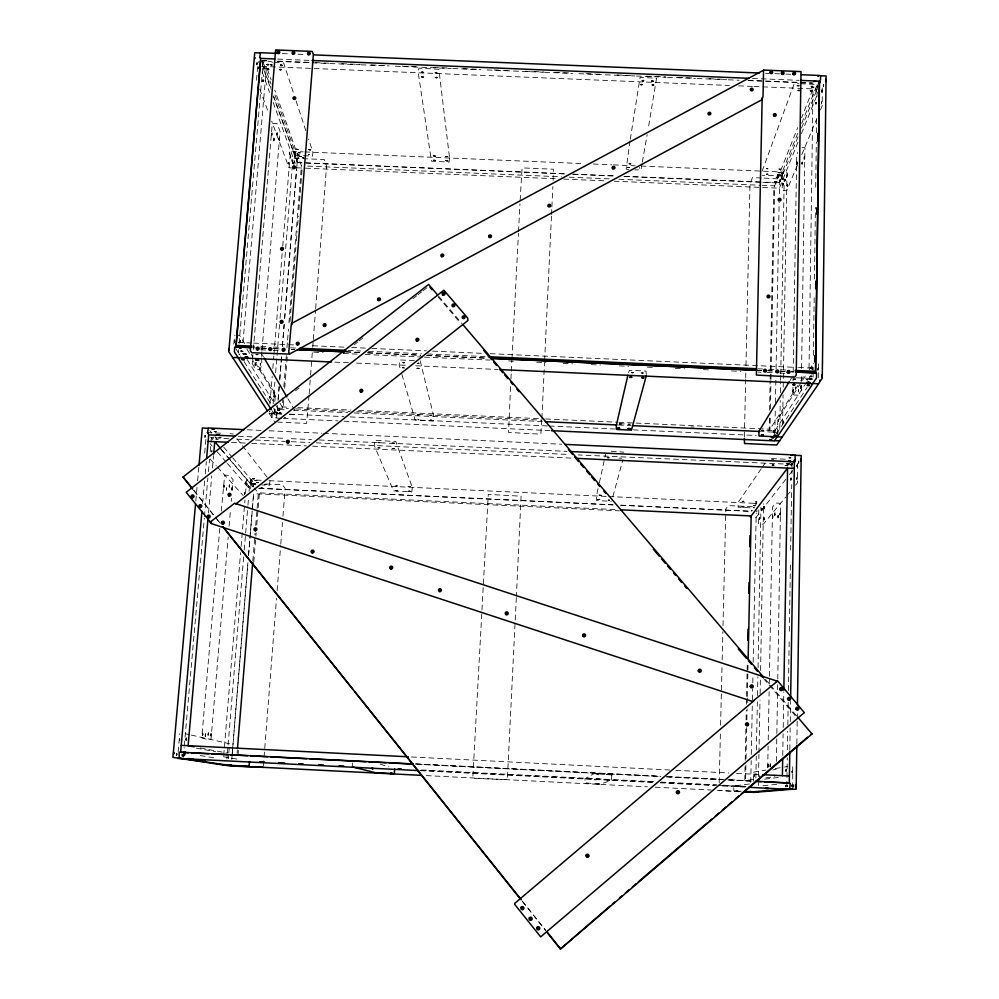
<?xml version="1.0" encoding="UTF-8"?>
<svg xmlns="http://www.w3.org/2000/svg" width="999" height="999" viewBox="0 0 999 999"><rect width="100%" height="100%" fill="white"/><g stroke="black" fill="none" stroke-linecap="round" stroke-linejoin="round"><path stroke-width="0.75" stroke-dasharray="5 3.75" d="M176.96 754.245L176.885 754.794M182.155 755.207L182.268 756.518L182.73 754.345M184.59 754.57L184.703 755.881L185.152 754.083M185.926 739.372L185.989 738.823M759.665 518.369C759.827 514.935 759.34 522.252 759.49 518.431M761.787 509.952L761.937 508.316M761.812 509.54C761.862 512.687 762.112 505.319 762.075 510.114M763.348 507.529L763.448 508.853L763.698 507.08M774.762 514.41L774.924 514.747M774.962 514.16L774.774 513.998M777.959 516.171C778.271 512.499 778.221 518.606 777.934 516.57M778.308 515.821L778.021 518.019L777.934 516.77M780.094 513.511L780.119 514.747L780.057 514.085M754.033 775.574L754.045 774.899M768.306 765.246L768.169 766.533L768.268 765.296M770.004 765.796L770.241 763.673L770.391 765.097M772.502 517.395L772.527 516.595M772.876 516.658C772.664 512.375 772.427 521.753 772.901 516.533M205.22 436.088L205.095 435.414L204.957 437.512L205.045 434.702L205.22 435.914M240.147 341.82L240.372 340.809L240.222 341.82M244.505 493.843L244.605 492.569L244.33 494.48M250.125 481.755L250.262 482.954L250.412 480.519L250.225 482.33L250.137 481.605M257.068 63.262L256.918 64.398L257.005 63.324M253.259 486.038L253.534 484.44L253.696 485.889M253.309 485.689L253.509 486.8M262.462 62.525L262.287 63.936M269.955 397.515C269.255 400.824 270.392 393.181 269.53 397.527M271.641 413.948L271.528 412.749L271.266 413.973M271.691 413.623L271.441 415.159L271.641 413.648M274.001 395.779L274.176 396.678M274.001 396.378C274.126 400.062 274.563 392.957 274.001 396.228M274.4 411.938C275.087 408.466 273.926 416.146 274.812 411.9M276.049 414.323L276.174 415.522L276.423 413.986M818.718 377.647L818.568 363.474M290.622 156.768L290.746 156.106L290.672 157.879L290.647 155.494L290.796 157.068M292.183 160.514C291.87 156.868 291.833 163.424 292.158 160.814M292.994 163.686L293.119 162.949L293.219 163.624M293.369 163.711L293.219 162.338L293.032 163.299M294.131 151.673L294.143 152.123M809.028 367.969L813.011 88.911L801.648 117.62M813.086 377.135L813.136 374.013M813.161 372.465L813.286 363.124M813.386 355.332L814.185 297.727M814.447 279.046L815.421 207.43M815.708 187.2L816.333 142.045M816.458 132.705L816.695 115.584M816.945 96.903L817.12 84.44M296.865 159.291L296.691 160.614L296.528 159.653M792.931 387.15L792.806 394.942L798.026 395.179M793.031 380.919L796.715 155.007L797.739 152.485M786.825 786.3L787.287 757.667M787.412 749.874L787.712 731.156M787.824 724.912L788.199 701.51M788.373 690.584L789.21 639.098M789.335 631.306L790.446 562.649M790.646 550.174L791.72 484.652M791.895 473.726L791.945 470.604M791.97 469.043L792.07 462.812M789.822 749.625L790.172 727.871M790.271 721.653L790.584 701.46M792.719 787.724L792.707 766.782M801.248 390.247L801.485 374.687M801.585 368.469L804.944 147.652L800.112 147.178M796.852 743.743L797.202 720.366M797.227 718.818L797.352 711.026M205.644 734.927C205.669 730.906 204.945 737.637 205.632 735.139M208.017 734.253C208.154 738.798 208.878 729.158 208.029 734.04M210.777 734.889C210.876 739.422 211.651 730.107 210.814 734.477M777.559 433.616L777.821 418.931L801.722 381.581M779.769 428.534L780.269 400.487M780.406 392.694L780.606 381.78M780.631 380.232L780.719 375.549M780.743 373.988L784.215 179.196L762.949 178.047M776.348 761.4L776.81 734.989M776.835 733.441L777.759 680.644M777.784 679.083L780.556 503.271L775.823 503.046L772.552 506.993L769.417 676.223M782.567 424.463L783.079 394.905M783.216 387.125L786.962 172.427C775.299 169.143 780.893 190.285 779.22 195.979M782.741 755.481L783.104 733.741M783.216 727.522L783.815 691.795M224.163 486.238C223.751 481.868 223.639 491.545 224.238 485.764M226.711 488.936C226.536 484.453 225.961 493.518 226.698 489.135M758.328 785.576L758.391 782.467M758.516 776.248L758.94 754.47M758.965 752.909L760.002 700.024M760.127 693.806L760.426 678.259M760.589 670.479L763.561 503.746M769.417 418.094L769.18 430.532L799.899 382.305M769.567 410.314L770.129 380.781M770.167 379.22L773.825 187.974L797.677 127.672M770.241 418.281L770.029 429.195L762.237 428.846M770.416 408.916L770.953 380.831M770.978 379.283L774.662 185.839L762.212 185.315M767.719 767.831L768.119 746.091M768.243 739.884L769.13 691.745M769.267 683.99L769.392 677.772M774.849 433.566L775.299 409.028M775.411 402.809L775.911 378.296M776.073 368.943L779.145 202.16M777.397 436.613L777.097 432.267L761.538 431.556M782.105 176.049L781.817 171.978L641.52 166.084M252.635 360.939L252.822 362.437L253.122 360.851M252.822 360.926L253.059 361.076M255.332 364.573L255.245 363.836L255.319 364.772M260.264 364.335C260.539 368.444 260.814 360.264 260.24 363.973M745.079 766.595L744.779 780.644L753.808 779.445M745.217 760.364L745.903 727.597M746.078 719.792L746.265 710.439M746.403 704.195L746.54 697.951M746.565 696.39L747.264 663.636M745.903 764.972L745.579 780.531L728.471 779.67M746.041 758.74L746.703 727.609M746.865 719.829L747.09 708.94M747.227 702.709L747.327 698.039M747.352 696.49L748.051 663.798M750.749 782.404L751.198 760.626M751.285 754.42L752.272 706.043M752.447 699.962L752.634 688.885M752.796 682.854L752.921 674.837M753.171 662.362L756.231 513.011M753.358 781.206L753.833 772.052L766.071 770.042M758.828 509.865L758.553 523.738L763.236 524.238L785.826 496.978M755.843 778.009L756.28 756.231M756.405 750.012L757.367 701.81M757.492 695.591L757.854 676.922M758.041 667.594L760.951 507.13M271.653 133.891L271.653 134.665M274.151 139.186L273.863 140.934L274.101 139.136M278.858 139.498C279.283 134.54 279.358 143.157 278.908 139.548M744.38 437.013L744.555 429.258M744.58 427.697L745.654 379.583M745.691 378.034L745.828 371.828M745.966 365.622L749.987 184.028L752.459 177.597L761.45 177.984M719.205 782.679L720.404 732.904M720.591 725.137L722.027 666.033M722.177 659.815L722.851 631.818M723.014 625.599L725.836 508.953L728.171 505.594L754.994 506.855M646.291 374.475L645.978 371.041L629.37 370.304L628.221 373.726M774.6 514.11L774.712 515.859L774.949 514.373M777.896 516.695L778.134 515.971M780.019 514.21L780.069 513.399M793.044 390.896L793.156 392.495L793.268 390.397M804.145 157.954L804.232 159.415L804.332 157.218M798.338 390.621L798.326 391.396M780.169 180.856L780.044 179.832L779.994 182.043M781.268 177.834L781.368 176.636M781.43 177.447L781.343 178.571L781.568 177.597M781.593 177.298L781.555 176.174L781.505 177.922M759.153 776.573L759.215 776.098M782.966 173.089C783.828 168.769 782.754 175.612 783.129 172.852M782.954 184.852C783.366 180.132 782.841 187.924 782.804 184.091M785.014 179.945C784.527 180.856 785.451 177.41 785.064 180.757M786.475 176.286L786.563 177.41M786.663 175.986L786.737 175.012L786.638 176.286M786.812 175.749L786.7 176.948M787.512 175.312C787.424 176.661 787.487 172.44 787.474 176.161M787.374 185.327C787 188.674 787.574 182.455 787.262 185.839M790.746 478.896L790.871 480.394L791.133 479.021M791.383 465.134L791.196 464.323M791.408 464.772L791.27 463.286L791.333 465.084M791.183 478.696C790.796 481.755 790.883 475.324 791.146 478.671M792.469 463.136L792.607 464.622L792.856 463.424M796.752 478.459C797.115 482.704 797.177 473.613 796.702 479.133M785.539 785.426L785.576 786.85M786.238 770.391C785.938 772.627 785.976 768.243 786.201 770.404M787.736 785.276L787.537 786.737M816.345 90.147C816.308 86.226 815.571 94.168 816.308 90.509M816.358 89.823L816.32 90.734M816.183 103.384C816.22 98.864 815.958 107.58 815.783 103.147M793.755 785.938L793.518 786.338M812.087 369.618L812.187 366.883L811.975 369.63M759.34 518.693L759.54 517.257M763.361 507.729L763.586 506.393L763.386 507.417M763.973 519.03L764.223 517.569L764.023 518.593M764.56 507.392L764.31 508.866L764.223 507.742M764.335 518.581L764.135 520.029L763.998 519.068M541.808 419.917L540.846 434.178L508.591 432.417L510.626 385.177M541.883 418.356L544.53 362.362M544.605 360.814L551.448 216.159M551.523 214.61L551.823 208.379M551.885 206.83L552.847 186.613M553.146 180.382L553.346 169.206L522.077 167.894L520.029 202.248M516.333 597.502L507.33 779.72L473.688 778.308L472.827 777.672L488.274 494.393L521.103 496.203L516.408 595.941M510.951 378.971L511.263 372.777M511.351 371.228L511.9 360.377M511.988 358.816L518.444 233.242M518.518 231.693L519.955 203.796M251.498 483.454L251.623 484.303L251.561 483.429M251.923 483.941L251.81 482.505L251.548 483.578M253.521 485.764L253.334 485.377M288.773 163.499C288.474 166.196 288.499 160.589 288.811 162.949M296.528 159.34L296.678 158.242L296.715 159.203M211.813 451.973L211.563 451.498M212.025 452.135L211.875 450.462L211.551 451.673M257.03 63.849C256.543 67.67 256.618 59.553 257.03 63.661M262.824 80.469L262.962 81.269L262.824 80.644M263.923 67.62L263.936 67.969M182.068 755.381L182.13 754.607M184.915 754.245L184.59 754.745M185.851 739.16L186.039 740.684M231.656 488.449L231.805 489.473L231.768 488.211M255.394 364.548C254.72 369.243 255.045 360.277 255.332 364.373M271.84 134.515L272.053 134.116M277.123 133.704L276.973 134.578L277.11 133.903M278.908 139.173L279.046 138.499L278.921 139.71M202.897 734.515L202.76 733.641L202.772 734.889M205.157 735.039L205.282 736.725L205.607 735.339M229.158 485.739C229.283 491.021 230.032 481.393 229.221 485.864M352.497 765.621L352.672 763.036M772.864 516.858L772.689 517.257M796.752 163.087L796.852 164.86L797.065 163.686M774.762 514.198L774.862 512.712L774.949 514.86M801.91 162.874L801.985 163.886M804.108 158.017L804.395 156.381L804.457 158.554M793.106 390.134L793.268 391.72L793.443 391.021M768.268 765.908L768.231 766.845M795.279 386.988L795.379 389.011L795.616 387.687M795.629 387.487L795.491 388.224L795.454 387.05M770.379 765.534L770.291 766.745M798.376 390.646C798.913 386.213 798.626 395.03 798.376 390.846M800.986 387.649L800.886 385.626L800.811 387.587M781.593 177.535L781.58 176.823L781.43 177.847M782.979 172.79L783.129 171.666M783.341 172.465L783.141 173.739M786.475 176.061L786.613 177.335L786.5 175.749M309.041 395.304L306.618 423.426L277.859 422.115M309.166 393.756L310.464 376.723M310.577 375.174L312.587 348.851M312.712 347.302L313.187 341.109M313.299 339.56L315.547 310.14M315.672 308.591L326.548 166.134L324.313 159.553L293.244 158.242L292.57 163.149M787.699 175.112L787.649 173.751L787.412 174.725M764.397 507.667L764.56 507.092M778.533 420.342L778.496 421.578L778.633 419.118L778.658 420.791M754.195 775.062L754.233 773.9L754.37 775.024M754.357 775.361L754.183 776.51L754.183 775.386M759.178 776.398L759.215 775.649M817.931 86.501L817.869 87.013M791.008 464.273L791.008 465.884M282.992 397.602L282.255 406.93L290.047 407.292M283.866 386.713L286.338 355.607M286.95 347.827L287.45 341.608M287.575 340.047L288.436 329.158M288.936 322.939L301.448 165.846M283.728 400.587L283.117 408.341L278.296 400.449M284.715 388.186L287.3 355.632M290.01 321.516L295.929 247.103M296.416 240.896L297.165 231.593M297.652 225.387L298.389 216.084M298.888 209.89L302.21 168.019L274.762 90.085M263.386 765.796L276.511 598.401M277.123 590.646L280.657 545.691M280.769 544.143L282.48 522.44M282.967 516.246L285.152 488.349L282.405 484.765L265.459 483.978M822.077 90.859L822.015 91.571M823.276 85.427C823.026 89.66 824.075 81.731 823.326 85.302M823.713 85.277L823.463 86.801M796.952 465.796L797.09 465.134L796.952 466.296M798.513 462.175L798.663 461.513L798.501 462.537M238.037 755.032L238.411 750.374M253.758 562.337L256.169 532.817M256.793 525.037L259.328 493.956L254.383 488.149M269.93 404.133L272.203 376.248M272.827 368.494L273.826 356.094M273.963 354.545L282.255 252.272M282.767 246.066L290.434 151.536C299.263 148.701 297.265 162.987 296.691 167.782L284.69 318.169M272.003 417.757L272.627 409.99M273.127 403.783L274.887 382.055M275.637 372.739L279.533 324.613M280.032 318.394L292.07 169.355M269.081 413.299L273.564 413.786L274.226 409.028M274.825 401.561L275.424 394.093L256.044 362.225M293.781 166.408L294.98 151.511L273.689 91.433M273.976 413.586L274.7 409.315L287.138 409.89M294.767 155.519L295.454 151.523L303.246 151.848M270.017 480.869L269.38 485.314L261.838 484.965M277.635 405.407L276.636 417.832L271.915 417.619M278.134 399.2L279.133 386.775M279.757 379.008L281.618 355.706M282.367 346.391L284.116 324.65M284.615 318.431L296.566 169.331M281.693 413.786L277.035 413.574L277.472 408.079L275.836 405.457M278.097 400.337L279.221 386.376M279.708 380.182L281.706 355.369M282.442 346.079L284.191 324.375M296.953 165.21L297.153 162.637L273.689 96.915M812.274 368.956L812.337 368.256M786.201 770.604C785.701 774.675 785.826 766.196 786.201 770.217M785.738 785.439L785.913 786.3M792.07 771.191L792.182 772.627L792.12 771.39M792.082 771.727C792.619 767.607 792.444 776.148 792.07 772.102M226.923 758.99L227.31 754.345M227.435 752.796L227.947 746.603M228.084 745.054L243.719 556.256M244.231 550.062L245.517 534.59M245.642 533.041L247.827 506.73M247.952 505.194L248.589 497.452M249.113 491.258L249.75 483.528L257.754 483.616M228.309 758.865L228.684 754.332M228.808 752.821L229.308 746.777M250.637 488.911L251.373 480.007M261.351 357.942C263.474 369.755 257.205 374.363 252.173 363.374L253.209 350.986M261.476 356.393L261.863 351.735M261.988 350.187L280.082 131.418L276.973 123.364L272.277 123.439L253.346 349.438M251.149 484.215L251.885 479.882L262.799 480.382M232.505 749.924L231.743 759.215L232.043 756.231M232.63 748.376L247.914 562.587M248.551 554.845L249.825 539.373M249.95 537.824L252.123 511.5M252.248 509.952L253.646 492.919M232.292 753.184L248.014 562.062M248.526 555.844L250.187 535.651M250.312 534.09L253.634 493.693L619.43 510.839M237.1 753.283L237.35 750.187M252.809 561.051L255.082 533.154M255.719 525.399L256.993 509.902M257.118 508.341L258.379 492.844L617.482 509.665M791.87 785.351C792.569 782.579 791.595 787.624 792.082 785.152M223.714 755.381L240.597 552.634M241.109 546.453L244.98 500.012M245.492 493.831L246.653 479.895L251.461 480.119M233.691 344.23L234.79 335.127M256.468 80.32L258.054 61.901L263.024 61.813L271.091 84.103M219.817 528.246L201.773 737.911L206.031 739.11L211.026 739.048L228.184 537.1M221.278 511.163L224.688 475.149L229.258 475.362L233.067 479.632L232.018 492.057M238.286 352.847L238.549 349.75M239.073 343.556L263.199 61.826M242.969 342.632L266.483 66.558L271.141 79.795M229.108 526.236L230.557 509.14M231.219 501.373L231.481 498.264M183.317 756.767L184.141 747.477M184.278 745.928L204.333 518.181M204.47 516.633L207.879 477.897M208.429 471.703L209.515 459.303M210.202 451.56L210.889 443.806M211.014 442.257L211.426 437.612M183.441 757.067L183.666 754.495M208.504 513.011L211.763 475.786M212.45 468.032L213.536 455.619M195.804 501.036L197.053 487.05M197.615 480.831L198.863 466.858M178.147 751.985L179.77 733.803M204.67 453.096L206.081 437.2M202.635 503.396L204.695 480.132M205.245 473.926L206.343 461.513M804.158 157.755L804.332 156.468M276.061 414.16L276.261 413.099L276.049 414.473M295.105 155.282C295.504 152.185 295.417 158.878 295.092 155.732M780.082 513.686C780.606 509.565 780.331 518.319 780.057 514.285M793.218 390.734L793.318 389.41L793.406 390.796M202.847 734.939C203.022 729.008 201.798 738.923 202.809 734.702M231.706 488.061C231.568 493.881 232.642 484.752 231.731 488.386M210.777 734.24L210.851 735.526L210.839 734.29M251.748 483.816L251.673 484.927L251.536 483.891M289.598 153.459L289.41 154.408L289.598 152.859M798.388 390.447L798.376 391.196M800.649 386.95L800.786 388.698L800.636 387.35M224.151 486.438L224.163 485.864M244.73 493.918L244.693 494.605M248.788 486.613L248.576 487.699L248.664 485.277L248.664 487.087L248.788 486.301M780.132 181.393L780.157 179.832M240.222 341.308C240.821 337.55 240.559 345.517 240.21 341.658M756.805 511.363L756.93 510.664L756.767 511.463M182.168 755.007L182.193 754.257M263.936 67.445C264.46 63.986 264.273 71.866 263.923 67.795M262.837 80.295C263.311 76.836 263.274 84.553 262.837 80.819M764.235 507.43L764.447 506.393L764.397 507.355M176.985 754.832C177.01 749.625 175.874 758.453 176.923 754.62M179.832 739.073L179.832 740.759M815.958 103.209L815.883 102.472M817.769 85.365L817.607 88.012L817.919 86.676M821.678 91.046L821.902 90.809M823.313 85.477L823.538 85.227M823.513 85.589L823.338 86.226M791.358 464.91L791.283 465.746M754.208 774.899L754.195 775.536M796.965 465.621C797.539 461.838 797.252 469.705 796.94 466.146M798.526 462C799.163 458.191 798.725 466.333 798.501 462.362M796.765 478.284L796.752 478.958M817.919 369.081L818.181 367.857L817.906 370.467M785.913 786.825L785.988 785.389M793.531 785.589C794.093 781.905 793.88 790.246 793.518 786.151M796.927 163.037L797.052 161.875L797.102 163.112M801.947 162.825C802.572 159.028 802.047 167.382 801.91 163.399M630.044 140.822L626.136 169.193L629.308 169.668M630.282 139.286L640.122 77.26L656.53 78.322L648.264 128.446M783.066 184.478L782.929 185.377M208.054 733.828L208.017 734.452M784.914 180.569L785.014 178.908M787.237 185.002L787.474 184.041L787.387 186.214M260.302 363.961L260.264 364.535M226.673 489.335L226.711 488.748M229.233 485.676L229.196 486.263M817.744 86.401L817.931 85.302M815.983 103.034L815.946 102.198M821.69 90.647L821.99 89.723L821.665 92.407M821.678 103.022L821.715 101.985M759.49 518.743L759.59 517.869M247.128 484.865C246.591 487.999 246.89 481.143 247.153 484.403M778.221 432.08L778.533 432.13M293.993 151.548C294.28 149.213 293.931 155.869 294.293 151.586M295.117 155.145L295.117 155.981M185.964 738.998L186.289 737.761L186.201 740.521M642.032 163.686L640.958 169.818L634.939 169.905M642.307 162.15L647.177 134.565M239.036 354.57L239.285 353.896L239.498 354.62M258.504 67.408L258.279 68.819M782.979 183.878L782.966 183.129M784.964 180.382L784.877 181.206L784.839 180.245M598.051 488.723L596.428 496.191L596.628 500.599L611.301 501.286M599.363 482.754L605.556 454.383M816.283 90.659L816.308 89.585M182.218 754.645L182.155 755.381M245.617 483.129L245.667 482.542M812.237 368.768L812.299 368.094M612.899 496.515L622.877 459.727M817.969 368.768L817.931 369.855M796.952 161.938L796.952 164.098M787.312 184.69L787.175 185.976M821.653 101.573L821.678 103.884M762.125 171.154L794.18 83.791L798.963 83.691M797.702 133.379L782.279 172.003L782.229 190.722L786.737 190.647L798.176 163.287M801.697 123.364L817.107 84.728M798.039 136.713L779.457 182.992L762.337 182.268M801.523 128.034L817.781 87.55M797.951 142.27L779.357 188.199L614.335 181.219M801.435 133.666L818.855 90.609M801.785 154.645L816.845 118.656M820.454 110.015L822.264 105.694L822.227 84.64M269.78 411.813L269.867 410.801L269.53 412.112M234.765 342.819L234.777 340.272M234.753 340.921L234.753 342.27M790.034 380.494L791.633 377.872M800.723 381.006L804.869 374.488M802.547 380.294L805.843 375.149M809.14 369.992L813.598 363.249M811.438 374.787L774.899 430.794L761.388 430.182M776.498 433.766L807.092 387.525M761.201 468.781L737.961 502.722L738.149 507.23L754.195 507.979M762.062 467.52L765.509 462.5M787.512 465.921L791.196 461.051M785.714 479.408L756.143 517.245L750.374 516.982M789.535 474.513L794.305 468.419M786.787 495.804L791.633 489.935M795.516 485.239L797.452 482.892L797.477 459.752M618.93 458.254L620.192 458.091M258.529 66.696L258.242 68.494M257.667 354.72L255.719 354.608M776.211 769.168L772.826 769.967M792.057 464.348L578.084 454.92M779.52 182.505L762 182.105M782.205 175.886L762.324 175.312M295.529 390.784L299.2 387.899M343.256 353.346L346.928 350.462M354.283 344.705L357.954 341.82M359.178 340.859L362.849 337.987M413.024 298.626L416.695 295.741M417.919 294.78L421.59 291.895M422.814 290.946L427.709 287.1M787.349 465.784L785.526 465.347M778.159 176.548L777.122 176.386L778.895 176.286L776.61 176.186L777.522 176.811M620.704 424.15L619.867 424.163M799.312 86.039L796.902 85.802L799.125 85.202M767.682 168.756C769.517 168.069 763.798 168.344 767.769 168.943M766.907 174.113L767.344 174.063M777.846 174.575L778.433 174.538M272.277 65.372L269.83 64.673L272.24 64.635M417.619 368.231L418.294 368.269M220.479 437.25L219.33 437.4L220.417 437.337M418.706 415.209L417.657 415.022L418.331 415.322M255.469 480.694L257.043 480.619L256.181 480.556M812.674 86.863C817.232 87.75 808.653 88.536 812.686 86.813C815.746 84.89 807.904 86.239 812.337 86.863M799.275 90.609L798.201 90.434L799.163 90.11M639.31 168.319L639.46 167.507M795.017 379.258L794.505 379.283M811.363 376.723L810.251 376.586L811.45 376.848M629.258 424.563L628.271 424.388L629.095 424.675M409.652 486.7L409.041 486.663M777.984 174.55C775.024 175.637 782.205 174.862 777.759 174.388M777.172 177.148L777.634 177.135M761.787 430.244L763.998 430.419L762.274 430.694M600.624 495.379L599.875 495.367M772.639 464.835L773.501 464.86M787.1 463.686L787.637 463.661M785.626 465.434L786.325 465.434M403.296 367.595L404.133 367.657M756.743 503.921L755.831 503.933M754.732 505.781L754.133 505.781M775.249 768.531L782.904 767.269M784.427 767.02L787.487 766.52M276.111 412.225L277.098 412.437L275.986 412.125M215.697 431.768L214.997 431.743M431.193 415.809L430.269 415.596L432.092 415.659L429.67 415.472L430.744 415.796M811.2 376.735C814.959 375.999 806.53 376.186 811.088 376.873M379.32 442.694L378.471 442.632M378.546 447.652L379.058 447.664M799.35 90.996L797.514 90.547L799.1 89.848M765.846 777.859L774.887 776.673M619.38 423.738L621.428 424.051L619.817 424.25M629.12 424.587C631.768 423.876 625.074 424.375 629.407 424.662M764.66 779.17L778.571 777.409M258.479 482.754L257.355 482.767M264.66 484.228L265.796 484.215M749.35 783.99L733.666 786.026L733.865 790.858L741.158 791.233M766.807 173.926C771.34 174.425 763.723 175.1 767.195 174.076M779.232 172.914L779.083 172.914M778.134 176.773L777.259 176.948M771.59 459.353L773.775 459.515M790.159 458.017L789.622 458.017M772.801 464.822C769.105 465.372 777.284 465.347 773.164 464.822M785.788 465.422L784.877 465.809M762.986 785.738L778.458 784.19M598.326 499.45L598.938 499.475M609.053 499.95L609.465 500.187M756.38 502.11C758.953 501.785 753.159 501.71 756.305 502.172M755.981 503.933L755.381 503.896M754.595 505.781C757.804 505.382 750.773 505.332 754.282 505.794M754.17 507.217L753.396 507.392L754.145 507.654M598.201 773.975C592.931 773.738 601.186 774.013 597.677 774.013M596.091 773.85L597.365 773.963M607.592 774.512C603.833 774.1 612.537 774.812 607.517 774.375M587.687 778.184C593.194 778.508 586.351 778.109 588.786 778.321M588.336 778.283L589.023 778.233M404.47 368.194L402.297 367.769L403.633 367.582M596.728 778.646L599.25 778.77M597.052 779.819L594.155 779.682L595.941 779.807M642.457 373.214L642.107 373.201M609.015 780.356C610.851 780.606 604.195 780.119 608.728 780.394M794.68 379.295C798.738 378.484 789.884 378.908 795.117 379.383M807.941 379.97L806.855 379.957M276.248 412.225C273.052 412.437 279.907 413.037 276.711 412.262M280.294 412.712C283.454 412.4 276.448 412.025 279.995 412.699M284.665 417.907L285.389 417.732L284.628 417.382M418.444 415.234C421.266 414.697 414.398 414.747 418.643 415.334M418.106 419.518C420.704 420.042 415.771 419.83 418.843 419.493M431.481 420.067L430.344 420.179L431.331 420.154M587.1 783.328C583.678 783.253 590.946 783.591 587.437 783.341M586.001 783.328L587.15 783.303M598.663 783.99L597.102 783.89L599.637 784.015M597.102 783.89L598.101 783.865M738.348 785.876C739.322 785.776 734.939 785.689 738.224 785.876M736.013 790.946C741.046 791.071 734.927 791.033 737.05 790.921M379.158 442.707C382.58 442.22 374.388 442.07 379.408 442.794M393.581 443.369L392.669 443.144L393.469 443.456M762.836 430.644L762.374 430.606M774.437 432.792L773.988 432.754M608.004 457.53C604.145 458.004 612.35 458.129 608.191 457.542M789.984 458.029C794.205 457.567 785.676 457.43 789.797 458.029M787 463.586C792.307 463.998 783.366 464.323 787.449 463.661M396.416 490.534C393.581 490.871 400.524 490.621 396.391 490.946M409.153 491.133L408.141 491.196L409.752 491.196M600.774 495.442L599.837 495.429M609.203 499.937L608.091 500.062L609.278 500.362M743.356 501.51C745.729 500.949 741.52 501.673 743.506 501.286M737.075 785.813L738.211 785.826M743.156 506.743L743.618 506.768M738.586 791.071L737.549 790.946M299.25 153.009L299.088 152.997M303.459 157.929L302.647 157.68L303.446 157.517M629.894 164.311L631.143 163.761L628.783 163.786L630.556 163.923L629.782 164.123M779.495 169.505C783.778 168.993 776.61 168.494 779.445 169.318M590.197 778.321L589.435 778.333M594.23 779.682L595.292 779.657M403.696 362.824L404.32 362.674L403.196 362.749M403.221 367.457L403.933 367.482M417.545 368.094L418.256 368.132M632.429 372.902C636.863 372.327 628.571 371.94 632.292 372.764M642.232 373.339C646.69 372.677 638.149 372.515 642.282 373.214M278.396 408.716C274.051 408.067 282.742 408.491 278.172 408.791M278.659 410.327L279.782 410.239L277.347 409.99L279.158 410.239L278.209 410.264M279.97 412.425L280.244 412.799M430.894 420.092C427.322 420.242 434.24 420.916 431.206 420.129M774.188 432.867C777.921 432.33 771.24 432.267 773.875 432.842M215.359 431.78C219.43 431.543 210.951 430.931 215.185 431.768M215.859 431.88L215.135 431.843M219.892 437.262C215.796 437.45 224.325 438.199 220.08 437.287M378.459 447.564L379.17 447.589M378.883 447.652C374.787 447.852 382.792 448.526 379.233 447.689M393.331 448.314L392.707 448.401L393.831 448.389M772.901 464.735L773.626 464.76M256.343 480.806L254.608 480.507L256.256 480.369M257.567 482.729L257.118 482.679M396.628 486.101C400.287 485.926 392.669 485.414 396.69 486.163M254.221 483.666L253.197 483.853L255.657 484.028L253.821 483.828L254.782 483.778M261.501 487.924C264.423 487.375 258.504 487.874 261.975 487.587M396.203 490.472L397.14 490.546M743.443 501.098L742.032 501.336L743.031 501.498M598.339 499.375L598.975 499.413M752.497 510.601L751.098 510.826L751.847 511.038M737.961 785.863L738.91 785.826M282.342 53.596L290.135 53.921M297.927 54.233L305.719 54.545M765.584 73.264L768.706 73.389M774.937 73.651L779.62 73.839M785.851 74.088L790.521 74.288M277.784 59.091L310.464 60.427M752.472 78.446L799.163 80.345M262.213 60.464L266.883 60.652M277.784 61.101L313.586 62.562M315.135 62.625L329.146 63.199M341.608 63.699L360.289 64.46M371.178 64.91L388.311 65.609M402.322 66.184L419.443 66.883M433.454 67.457L450.574 68.144M463.024 68.656L480.157 69.356M494.168 69.93L511.288 70.629M525.299 71.204L543.98 71.965M554.882 72.403L572.002 73.102M586.013 73.676L603.134 74.376M617.145 74.95L634.265 75.649M646.728 76.149L665.409 76.923M677.859 77.422L694.979 78.122M708.99 78.696L726.123 79.396M747.914 80.282L813.298 82.954M261.501 60.752L267.732 61.001M277.06 61.389L328.409 63.486M329.957 63.549L359.515 64.748M361.076 64.81L389.073 65.959M395.304 66.209L420.192 67.233M421.753 67.295L451.311 68.494M452.859 68.556L480.869 69.705M487.087 69.955L511.988 70.979M513.536 71.041L543.094 72.24M544.655 72.303L572.652 73.451M578.883 73.701L603.771 74.725M605.332 74.788L634.889 75.986M636.438 76.049L666.008 77.26M667.557 77.323L695.566 78.459M697.115 78.534L726.673 79.733M728.234 79.795L739.123 80.245M748.463 80.619L812.249 83.229M272.739 62.213C251.511 55.607 270.779 80.432 270.741 88.299M274.263 62.275L283.654 62.949L294.193 95.155M800.449 83.754L816.795 84.428M261.701 66.371L729.345 85.464M738.698 85.852L752.734 86.426M754.008 86.501L819.442 89.173M304.807 151.923L583.841 163.649M593.194 164.048L611.9 164.835M613.461 164.897L635.277 165.822M564.023 173.751L297.465 162.5L273.339 95.592M573.376 174.151L617.032 175.986M624.825 176.323L760.439 182.043M297.153 162.637L564.76 173.926M572.539 174.251L616.096 176.099M623.875 176.423L760.788 182.205M307.667 166.109L561.401 176.823M569.18 177.16L609.652 178.871M618.993 179.258L760.651 185.252M296.74 167.795L555.182 178.721M563.698 179.083L607.28 180.931M293.369 168.157L289.023 167.707L271.666 121.104M235.989 335.189L239.598 335.352L244.73 343.644M237.974 342.407L251.985 343.032M253.546 343.107L294.031 344.917M312.712 345.754L343.856 347.153M351.648 347.502L365.659 348.127M371.89 348.401L426.386 350.849M432.617 351.124L484.003 353.421M490.234 353.696L797.002 367.432M798.551 367.507L815.684 368.269M251.561 346.091L254.67 346.228M260.901 346.516L267.133 346.79M273.364 347.065L281.156 347.415M290.497 347.839L296.728 348.114M348.139 350.424L360.602 350.974M368.394 351.323L421.353 353.696M427.584 353.983L485.227 356.568M757.841 368.781L762.512 368.981M768.743 369.268L774.974 369.543M781.206 369.83L785.876 370.03M260.289 347.952L266.508 348.226M272.739 348.514L278.971 348.788M291.421 349.35L294.53 349.488M345.916 351.785L359.927 352.422M367.707 352.772L420.641 355.144M426.873 355.419L487.587 358.142M758.491 370.292L761.6 370.429M767.831 370.704L774.05 370.979L767.881 370.829M780.281 371.266L784.952 371.478M794.292 371.89L791.183 371.753L794.355 372.015M252.322 347.714L255.432 347.852M261.663 348.127L267.894 348.414M274.126 348.688L280.357 348.963M291.258 349.45L294.38 349.6M345.779 351.898L359.79 352.535M367.582 352.872L420.542 355.257M426.773 355.532L487.512 358.254M758.528 370.404L761.65 370.542M780.331 371.378L785.014 371.591M260.801 349.8L267.033 350.075M273.264 350.362L279.508 350.637M313.786 352.172L323.139 352.597M343.394 353.509L358.978 354.208M365.209 354.483L422.877 357.068M424.438 357.142L489.885 360.077M508.591 360.914L516.383 361.263M536.638 362.175L545.991 362.587M563.136 363.361L572.489 363.773M591.183 364.623L600.536 365.035M619.243 365.871L628.583 366.296M647.29 367.132L655.082 367.482M675.336 368.394L684.69 368.806M703.396 369.655L711.188 370.005M731.443 370.904L740.796 371.328M757.941 372.103L761.051 372.24M767.282 372.515L773.526 372.802M779.757 373.077L785.988 373.351M414.385 360.602L399.8 359.952L399.15 364.91L400.874 370.866M796.415 377.772L808.278 378.309M334.765 362.137L348.776 362.762M356.556 363.124L407.917 365.434M415.696 365.784L498.189 369.493M297.839 407.642L350.824 410.065M358.616 410.414L544.068 418.881M545.629 418.956L617.307 422.227M618.868 422.302L634.452 423.014M636.013 423.077L760.689 428.771M277.472 408.079L288.349 408.579M295.579 408.903L350.1 411.401M356.755 411.7L541.733 420.154M619.455 423.701L630.531 424.2M690.958 426.96L694.068 427.097M293.369 410.177L347.802 412.662M354.021 412.937L542.232 421.541M618.443 425.025L630.893 425.586M289.473 414.148L343.918 416.633M350.137 416.92L547.689 425.949M549.25 426.024L614.572 429.008M633.241 429.87L756.131 435.489M281.818 414.16L273.863 413.524M289.498 414.51L294.106 414.722L294.742 410.352L287.687 398.289M281.656 418.319L276.973 418.106L272.203 410.926M283.216 418.394L337.787 420.891M344.031 421.178L549.85 430.606M247.29 429.782L262.849 430.494M269.068 430.781L321.965 433.216M323.526 433.291L561.588 444.23M206.818 432.555L222.64 433.291M230.02 433.628L233.267 434.09M611.238 451.211L623.851 452.21M771.54 458.566L788.673 459.353M238.286 436.226L253.871 436.95M260.102 437.237L285.027 438.386M291.258 438.673L311.501 439.597M319.293 439.96L566.97 451.373M228.946 438.811L211.413 437.574M236.738 439.173L249.213 439.747M255.444 440.035L285.065 441.396M291.296 441.683L310.002 442.545M316.233 442.844L568.731 454.483M231.506 442.432L245.542 443.081M251.773 443.369L306.343 445.891M312.575 446.178L572.927 458.191M269.031 480.681L607.28 496.466M608.841 496.54L756.917 503.446M255.806 484.69L251.024 484.178M259.078 488.261L612.637 504.795M620.429 505.169L751.26 511.288M258.766 488.311L613.236 504.895M621.003 505.257L751.598 511.376M411.438 756.967L669.63 769.992M675.861 770.304L728.746 772.976M736.513 773.363L759.852 774.537M415.846 763.873L660.039 776.211M667.807 776.61L722.252 779.357M415.247 763.985L660.839 776.398M666.645 776.698L752.422 781.093M417.232 764.31L660.077 776.585M666.308 776.897L722.352 779.732M728.583 780.044L753.483 781.305M421.541 769.942L654.782 781.742M661.001 782.067L716.982 784.889M723.201 785.214L746.528 786.388M420.242 770.254L653.995 782.092M660.227 782.404L716.333 785.239M717.894 785.326L745.941 786.737M420.317 770.666L653.945 782.504M660.177 782.816L714.685 785.576M722.477 785.963L745.841 787.15M426.248 775.599L647.389 786.812M655.169 787.2L711.238 790.047M717.469 790.359L742.382 791.62M739.135 791.77L719.018 790.446M597.589 773.875L598.95 773.975M736.663 790.908L737.786 791.008M586.913 783.391L587.662 783.391M587.474 783.316L588.536 783.441M737.474 785.838L736.513 785.726M608.678 780.331L609.715 780.469M253.559 478.921C257.105 478.996 251.386 478.334 253.833 478.996M265.547 484.665L266.908 484.552L265.896 484.29M379.058 442.794L378.334 442.719M218.269 439.548L215.809 439.585M773.563 431.218L775.299 430.931L772.826 430.894L774.675 431.006L773.676 431.118M762.674 430.631L761.762 430.594M808.054 379.27L806.056 379.545L807.329 379.87M632.067 372.864L633.204 372.627L632.13 372.739M297.128 149.725L298.451 149.45L296.166 148.988L297.852 149.425L297.053 149.525M298.189 153.834L296.865 154.233L299.225 154.458L297.465 154.208L298.264 154.033M303.371 157.318L302.048 157.592L303.396 158.229M606.393 774.362L609.253 774.487M265.622 484.49L264.71 484.515M409.89 491.133L408.953 491.321M409.465 491.146L410.577 491.371L408.816 491.496M254.058 478.558L252.397 478.683L253.396 478.896M755.519 503.921L754.52 503.696L756.755 503.621M620.554 458.116L621.715 458.304M620.004 424.188L619.28 424.15M256.493 354.87L258.366 354.633M418.206 362.862L419.293 363.374L417.033 363.436M403.509 362.812C399.75 361.65 408.391 362.899 403.047 362.874M200.137 755.544L215.16 758.004M807.904 379.545L807.005 379.82M223.339 756.73L238.624 759.365M257.255 482.704L256.256 482.492L258.416 482.467M196.216 748.114L215.684 751.698M200.225 747.964L227.447 753.046M309.29 154.345C306.855 154.383 309.315 155.282 309.203 154.533M185.165 733.728L189.723 734.727M191.246 735.064L229.558 743.756M417.482 363.386L418.381 363.174M380.207 764.235L388.711 766.832M294.668 155.357L312.587 156.106L312.899 152.26L308.579 139.073M420.217 360.864L433.841 416.72L433.291 421.103L415.122 419.992L401.311 372.352M210.14 459.128L216.346 465.971M217.382 467.107L243.257 495.604M210.14 443.681L212.163 446.004M217.22 451.823L226.323 462.287M227.335 463.449L249.588 489.048M438.723 296.291L461.988 323.576M765.496 679.382L769.542 684.128M770.554 685.314L796.852 716.158M438.024 296.803L460.264 322.889M763.536 678.496L795.891 716.42M221.666 449.737L253.384 486.988M210.714 437.225L212.725 439.597M220.804 449.063L228.871 458.516M229.882 459.702L253.084 486.913M209.865 430.619L211.838 432.967M214.922 436.638L216.895 438.973M223.788 447.19L231.668 456.568M232.655 457.729L254.408 483.628M193.906 490.334L216.321 518.356M217.295 519.58L220.217 523.239M522.29 901.023L545.679 930.281M193.719 490.422L214.136 515.971M215.11 517.182L219.98 523.264M522.477 901.61L545.816 930.806M237.038 438.886L267.195 477.272M269.181 413.436L274.575 421.69M235.864 348.676L240.809 356.468M244.093 361.663L272.914 407.08M273.738 408.379L277.035 413.574M247.09 359.428L275.012 404.133M246.978 349.2L250.999 355.769M255.007 362.35L277.485 399.138M251.199 354.258L252.809 356.918M261.825 354.071L263.399 356.755M262.262 61.251L262.262 62.575M780.007 181.481L780.169 180.582M787.412 786.75L787.262 785.314M259.728 89.061L268.406 112.363M262.238 72.103L269.555 92.395M273.214 102.547L295.18 163.449M262.225 64.785L271.079 89.61M296.116 101.011L306.181 131.756M296.553 159.89L296.865 158.991M770.079 766.782L770.192 765.758M767.981 767.157L768.144 764.06L768.281 765.484M289.598 152.997L289.435 152.01L289.26 153.659M770.379 764.909L770.017 766.196M213.262 436.988C212.675 440.934 213.149 436.138 212.775 437.912M791.857 785.738L792.032 787.025L792.294 785.127M274.101 139.323L273.988 137.949L273.701 140.072M741.995 506.855L744.48 506.98L742.082 506.805M245.242 482.792C245.604 486.338 245.866 478.846 245.242 482.792M271.828 133.966C271.865 138.724 272.103 129.545 271.828 133.966M276.848 133.691C277.098 138.636 277.522 129.608 276.91 133.566M611.912 774.974L611.251 780.356L600.461 784.103L584.902 782.904L585.077 778.608L594.043 773.613L611.912 774.974M783.278 421.765C783.428 425.599 783.903 418.057 783.303 421.778M774.55 181.568L776.922 181.556L774.55 181.568M775.149 181.543L776.31 181.593L775.187 181.481M776.211 177.36L778.583 177.335L776.211 177.36M777.984 172.577L780.369 172.552L777.984 172.577M449.55 158.017L449.026 162.125L431.443 161.126L418.269 72.765L418.881 68.157L438.861 69.256L449.55 158.017M412.337 487.524L411.775 491.983L393.456 490.846L374.225 445.354L374.9 440.284L395.816 441.57L412.337 487.524M797.589 85.739L798.925 85.714L797.639 85.652M809.914 90.909C812.449 93.207 813.348 88.799 809.914 90.909M810.601 90.872L811.937 90.847L810.651 90.797M811.55 86.301L812.886 86.276L811.55 86.301M812.125 87.363L813.486 87.338L812.125 87.363M421.178 72.065C423.426 74.65 424.7 70.355 421.178 72.065M421.228 76.848C423.489 79.421 424.762 75.15 421.228 76.848M421.828 72.228L423.139 72.365L421.828 72.228M421.903 76.886L423.201 77.023L421.903 76.886M434.952 72.627C437.187 75.212 438.499 70.917 434.952 72.627M435.027 77.41C437.262 79.995 438.573 75.712 435.027 77.41M435.614 72.79L436.9 73.002L435.664 72.727M435.689 77.447L437 77.585L435.689 77.447M433.316 155.869L435.664 156.094L433.316 155.869M433.903 156.019L435.064 156.119L433.953 155.956M433.379 160.19L435.726 160.402L433.379 160.19M433.978 160.215L435.127 160.327L433.978 160.215M445.542 156.381L447.877 156.606L445.542 156.381M446.116 156.531L447.277 156.643L446.116 156.531M445.616 160.702L447.952 160.926L445.616 160.702M446.203 160.727L447.352 160.839L446.203 160.727M391.97 442.994L394.742 443.206L391.97 442.994M392.008 448.401L394.78 448.613L392.008 448.401M416.633 368.319L419.38 368.544L416.633 368.319M408.091 486.401L410.539 486.575L408.091 486.401M640.184 84.453C642.007 87.025 644.005 82.717 640.184 84.453M641.833 80.544C643.643 83.129 645.654 78.809 641.833 80.544M640.821 84.49L642.12 84.615L640.821 84.49M642.469 80.719L643.756 80.844L642.544 80.644M651.298 80.931C653.084 83.516 655.119 79.196 651.298 80.931M651.935 81.106L653.221 81.231L651.935 81.106M651.81 84.927C653.608 87.5 655.656 83.192 651.81 84.927M652.459 84.965L653.746 85.09L652.534 84.89M627.36 167.283L629.682 167.507L627.36 167.283M627.934 167.308L629.083 167.42L627.996 167.258M266.433 64.323C268.057 67.058 270.404 63.074 266.433 64.323M267.07 64.56L268.356 64.848L267.07 64.56M266.92 68.881C268.544 71.616 270.891 67.645 266.92 68.881M267.557 68.993L268.843 69.281L267.557 68.993M270.567 64.648L271.853 64.935L270.567 64.648M280.182 64.885C281.768 67.62 284.166 63.636 280.182 64.885M280.819 65.122L282.093 65.397L280.819 65.122M279.121 69.381C280.719 72.115 283.104 68.144 279.121 69.381M279.757 69.493L281.044 69.78L279.757 69.493M298.064 152.435L300.337 152.897L298.064 152.435M299.4 156.256L301.661 156.706L299.4 156.256M299.95 156.456L301.074 156.681L300.025 156.406M308.366 149.5L310.639 149.962L308.366 149.5M308.916 149.713L310.04 149.937L308.916 149.713M607.492 457.617L608.853 457.717L607.492 457.617M240.409 350.924L243.132 351.336L240.409 350.924M241.071 351.124L242.42 351.336L241.071 351.124M599.025 495.092L601.448 495.267L599.025 495.092M597.427 499.5L599.85 499.675L597.427 499.5"/><path stroke-width="1.5" d="M814.684 361.913L814.772 355.694M815.671 288.798L815.783 281.031M816.695 214.136L816.77 207.917M817.681 141.034L817.794 133.254M795.853 371.965L814.535 372.802L815.484 371.366L819.392 81.169L800.711 80.407M815.621 373.401L819.48 81.443M816.595 373.439L816.533 377.984L812.587 383.628L499.75 369.555M820.504 80.12L820.566 75.899M789.797 751.173L789.285 783.116L764.385 781.855M790.659 696.803L794.405 461.85L570.092 451.511M790.234 783.478L789.685 788.948L752.834 791.82M795.341 460.064L794.979 454.97L564.697 444.38M796.166 788.91L796.827 745.291M797.439 704.794L801.198 455.556L795.441 455.294M782.404 775.674L782.692 758.591M783.84 690.247L787.562 468.106L750.374 516.982M747.764 640.234L747.989 629.308M748.75 593.418L748.988 582.504M749.75 546.615L749.974 535.701M748.139 659.128L751.173 515.934L620.591 509.815M762.175 97.827L756.393 375.05L794.804 377.098L796.215 375.062L801.036 71.591L763.598 70.067M744.342 438.573L744.517 443.506L776.722 444.992L818.631 383.791M616.246 429.058L616.395 425.112L627.872 375.237M794.28 460.764L794.417 462.262L794.68 461.051M794.729 460.901L794.48 460.626M819.879 81.294L819.804 82.368M254.832 58.591L255.245 57.83M394.38 773.351L394.667 768.868M291.97 324.613L313.361 54.62L312.25 51.424L275.949 49.95M794.692 460.864L794.542 461.538L794.355 460.064M825.674 80.507L825.686 79.883M249.6 761.525L248.913 766.283L228.084 765.222L179.158 758.041L179.183 752.584M237.487 748.626L252.685 562.599M275.612 50.237L250.324 350.562L251.736 352.709L289.635 354.096M234.715 347.34L234.328 351.835L238.274 357.792L331.656 362M259.703 57.255L260.514 52.71L276.111 53.347M250.949 347.54L236.938 346.903L235.976 345.392L260.664 58.392L274.675 58.966M235.976 347.415L236.301 343.606M236.413 342.345L260.652 60.402M207.954 519.218L188.112 745.704L194.168 746.827M213.661 454.07L214.76 441.658L220.704 448.626M195.529 504.145L172.914 757.367L229.832 765.946L263.261 767.344M199.001 465.297L202.322 428.022L207.892 428.271M207.505 432.992L208.391 427.997L244.168 429.645M201.948 511.151L180.619 752.347L188.399 752.746M206.618 458.416L208.691 434.865L235.177 436.088M818.418 76.436L817.632 75.799M229.258 348.514L229.258 350.224M173.451 753.895L173.913 752.459L174.026 753.783M821.765 375.861L821.777 377.06L821.727 375.661M819.792 82.13L819.455 83.229M819.842 380.107L819.655 380.769M821.74 376.011L821.977 374.937L821.665 377.372M208.479 433.154L208.192 433.903L207.954 433.229M260.502 58.354L260.077 57.867M825.686 81.531L825.661 79.196M631.555 429.757L646.241 375.961M800.674 458.716L800.686 461.188M795.728 784.677L795.778 786.688M818.468 83.479L819.392 81.169M800.686 460.452L800.761 459.09M789.222 381.793L758.828 431.543L759.028 435.989L777.21 436.813M777.397 436.613L774.387 440.884L551.411 430.681M777.497 436.551L812.986 383.541M213.699 429.071L212.799 429.083M792.694 789.185L752.871 792.469M755.569 791.995L750.848 792.057M779.645 440.871L774.762 440.646M820.591 75.762L826.086 75.986L822.264 378.309L818.306 383.916L813.011 383.354M237.887 357.492L232.73 357.58L228.783 351.66L254.745 52.722L260.052 52.947M797.864 717.332L812.025 733.94L560.402 949.05L609.977 906.093M612.337 904.07L614.697 902.047M619.43 898.001L621.803 895.978M625.349 892.944L628.895 889.909M632.442 886.875L635.988 883.84M638.361 881.83L706.967 823.176M709.327 821.153L711.688 819.13M715.247 816.096L718.793 813.074M722.339 810.039L725.886 807.005M728.259 804.982L731.805 801.947M735.351 798.913L738.898 795.878M741.258 793.855L807.504 737.237M753.82 700.836L514.76 903.358L514.647 904.282L540.659 936.862L804.332 712.624L777.946 681.218L776.41 681.693M235.776 504.02L467.932 320.529L467.744 318.132L443.893 290.209L186.201 492.307L211.338 523.326M192.745 489.198L183.017 477.035L428.608 284.428L437.712 295.105M642.394 377.535L643.231 377.547M774.799 435.364L776.398 435.601L775.261 435.352M814.197 81.406L815.896 81.381M811.051 734.203L812.025 733.94M810.414 378.946L810.951 378.921M793.431 384.54L794.28 384.553M807.916 385.202L808.778 385.202M762.025 434.777L762.637 434.777M772.177 437.35L773.763 437.587L772.776 437.35M812.125 373.139L813.873 373.151M793.593 384.528C790.134 385.377 798.526 384.852 793.331 384.415M618.369 428.022L619.255 428.196L618.393 427.934M774.937 435.352L773.925 435.489L775.624 435.826M772.314 437.337L771.315 437.475L772.989 437.812M770.629 439.897L769.63 440.109L772.065 440.147L770.254 440.01L771.228 439.922M790.921 455.032L792.694 455.069M789.372 460.864L789.922 460.876M239.273 347.864L240.422 348.139M246.191 356.793L247.178 357.055L245.067 356.893L247.877 357.217L246.229 356.655M795.816 789.247L787.125 789.247M185.19 752.522C180.32 752.197 187.949 752.434 184.728 752.497M630.644 376.96L631.006 376.973M642.232 377.397L643.306 377.41M642.719 377.497C638.723 377.972 646.803 378.309 643.081 377.522M810.326 378.821C815.721 379.27 806.593 379.745 810.763 378.908M808.516 382.342L807.866 382.542L808.691 382.342M807.829 385.065L808.566 385.052M808.253 385.164C804.108 385.689 812.262 385.889 808.616 385.177M189.173 758.628L190.772 758.778M618.518 428.022C615.047 428.421 622.377 428.596 618.681 428.022M629.17 428.509L629.482 428.521M188.324 759.053L187.275 759.065L190.197 759.228L188.012 759.028L188.636 759.165M761.937 434.69C766.57 435.04 758.815 435.389 762.324 434.765M786.325 782.879L784.939 782.729L787.936 782.866L785.701 782.841L786.712 782.904M229.058 765.209L231.618 765.346L230.769 765.246M236.588 765.734L238.611 766.021L236.863 765.758M237.7 766.033L239.248 766.058M768.243 788.511L765.396 788.386L766.508 788.336M782.741 788.948L783.553 789.06L780.818 789.135M781.181 788.923L783.466 788.711M356.868 767.644C361.95 768.044 354.096 767.644 357.005 767.657M747.027 791.807L748.651 791.67L747.851 791.683M377.734 772.751C381.606 773.114 376.648 772.702 378.871 772.801M391.308 773.426L390.272 773.451L391.421 773.451M239.136 347.577L241.146 348.151M244.468 353.746L245.279 354.021L244.643 353.758M630.869 376.835C626.423 377.497 634.977 377.659 630.831 376.96M793.693 384.39L794.417 384.428M767.22 788.398L766.558 788.461M782.642 788.948L782.854 789.272M789.859 460.776C784.964 461.251 793.843 461.526 789.734 460.864M750.237 791.583C747.339 791.533 753.683 791.907 750.873 791.62M750.124 791.633L751.011 791.62M243.232 765.858C245.979 766.046 242.058 765.908 243.281 765.883M191.558 758.978L193.519 759.178L191.733 759.053M747.002 791.645L749.3 791.77L748.263 791.67M751.136 791.645L750.449 791.695M746.678 791.795L747.627 791.895L746.265 791.857M372.852 768.481C368.793 768.268 375.337 768.768 372.689 768.481M784.477 788.773L785.701 788.898L782.704 788.748L784.827 788.823M781.717 789.11L780.669 788.935L781.83 789.01M313.524 54.87L759.352 73.014M801.435 74.725L820.142 75.487M312.025 60.489L749.35 78.322M189.335 758.628L188.162 758.653L189.585 758.765M191.708 758.99L189.348 758.691M204.021 759.852L205.17 759.977L202.248 759.827L203.559 759.802L202.872 759.877M236.95 765.746L236.014 765.758L237.487 765.796M782.067 789.148L782.716 789.173M391.958 773.563L391.121 773.438M391.745 773.476L392.794 773.588L390.984 773.513M235.976 345.392L251.561 346.091M299.85 348.251L345.03 350.274M488.336 356.705L756.28 368.706M795.229 370.454L815.484 371.366M299.213 349.7L344.355 351.723M490.709 358.279L756.93 370.217M235.19 346.94L250.761 347.64M297.49 349.737L344.218 351.835M490.634 358.391L756.967 370.329M795.916 372.078L816.158 372.989M545.342 421.678L616.895 424.95M632.442 425.661L759.989 431.481M616.62 429.445L631.168 430.119M777.784 436.838L782.142 437.038M208.117 441.346L228.384 442.282M576.048 458.341L794.305 468.419M185.252 752.472L184.34 752.484M203.159 759.802L203.983 759.939M372.939 768.581L372.19 768.543M781.905 788.948L782.279 789.135M229.795 765.234L230.906 765.334M239.036 766.021L240.235 766.171L238.536 766.096M181.231 745.354L408.329 756.805M762.961 774.7L789.397 776.036M179.683 752.147L413.136 763.948M755.531 781.243L789.772 782.979M191.521 752.896L208.641 753.77M211.751 753.92L227.322 754.707M230.432 754.869L247.552 755.731M250.674 755.893L267.794 756.755M270.904 756.917L306.705 758.728M309.827 758.878L365.871 761.713M368.981 761.875L386.101 762.736M389.223 762.899L412.562 764.073M756.593 781.455L761.263 781.693M259.827 761.75L264.485 761.987M278.484 762.699L284.703 763.011M298.701 763.723L303.359 763.96M318.906 764.747L323.576 764.984M339.123 765.771L343.793 766.008M398.214 768.755L401.323 768.918M177.772 758.391L183.641 758.703M183.579 758.691L418.768 770.591M748.95 787.312L786.338 789.198M223.089 764.972L227.497 765.197M394.068 773.638L375.399 772.689L352.41 766.907M753.446 791.857L757.979 792.082M231.581 765.734L421.578 775.361M743.943 791.695L750.174 792.02M191.958 759.115L190.934 759.053M243.057 765.946L243.931 765.958M230.245 765.296L229.183 765.234M767.07 788.361L768.256 788.511M243.094 359.215L241.583 359.403L244.368 359.727L242.295 359.415L243.219 359.353M218.394 434.715L217.22 434.827L218.331 434.815M212.225 429.071L211.676 428.658L214.46 429.033M183.017 477.035L191.958 487.887M462.999 324.762L763.473 677.01M429.945 287.325L431.968 289.698M483.516 350.149L491.608 359.628M493.631 362L496.665 365.559M499.687 369.118L502.722 372.677M504.745 375.037L507.779 378.596M510.814 382.155L512.837 384.528M516.883 389.26L518.906 391.633M568.431 449.712L572.477 454.458M574.5 456.83L578.546 461.575M580.569 463.948L583.603 467.495M586.625 471.053L589.66 474.612M591.683 476.985L594.717 480.531M597.752 484.09L599.775 486.463M603.821 491.208L605.844 493.581M653.346 549.288L659.415 556.406M661.438 558.766L665.484 563.511M667.507 565.884L670.541 569.442M673.563 572.989L675.586 575.362M678.621 578.921L681.655 582.479M684.69 586.038L686.713 588.399M738.261 648.863L746.353 658.341M748.376 660.714L751.41 664.273M754.445 667.819L757.467 671.378M760.501 674.937L762.524 677.31M223.139 526.885L352.734 688.973M354.695 691.408L521.316 899.812M546.653 931.493L560.289 948.551M222.889 526.91L520.529 899.175M546.79 932.017L560.402 949.05M232.555 357.43L267.382 410.701M237.999 357.679L271.366 409.627M264.173 358.092L286.9 396.953M795.691 787.287L796.078 785.551M228.796 494.655C230.045 497.152 230.619 492.432 228.796 494.655M207.979 516.483C209.216 518.993 209.802 514.248 207.979 516.483M191.87 496.316C193.107 498.813 193.694 494.093 191.87 496.316M199.638 506.043C200.886 508.553 201.473 503.821 199.638 506.043M763.561 70.23L763.011 96.691L761.837 99.775L289.61 353.971L288.736 352.285L291.333 323.601L763.561 70.23M751.036 89.386C751.96 91.821 752.996 87.65 751.036 89.386M708.766 113.461C709.677 115.896 710.739 111.701 708.766 113.461M612.887 167.557C613.786 170.03 614.872 165.809 612.887 167.557M548.688 205.469C549.55 207.942 550.711 203.709 548.688 205.469M489.448 236.126C490.309 238.636 491.483 234.328 489.448 236.126M442.994 255.469C441.483 257.705 441.496 253.247 442.994 255.469M751.011 686.176C751.86 689.035 753.246 684.29 751.011 686.176M378.334 299.151C379.17 301.686 380.407 297.315 378.334 299.151M807.167 382.53L810.002 382.555L807.167 382.53M699.013 670.504C699.849 673.338 701.248 668.618 699.013 670.504M323.963 324.912C324.787 327.485 326.049 323.089 323.963 324.912M778.046 371.441C776.448 373.676 776.573 369.081 778.046 371.441M787.886 371.715C788.698 374.363 790.022 369.967 787.886 371.715M764.36 370.492C765.172 373.139 766.508 368.743 764.36 370.492M297.09 343.481C297.914 346.054 299.188 341.633 297.09 343.481M778.908 199.488C779.695 202.01 781.006 197.839 778.908 199.488M767.819 296.291C768.631 298.888 769.942 294.568 767.819 296.291M793.518 73.451C794.317 75.912 795.566 71.816 793.518 73.451M770.629 72.178C771.415 74.638 772.677 70.542 770.629 72.178M774.125 114.81C774.924 117.295 776.186 113.162 774.125 114.81M782.005 72.977C782.791 75.437 784.053 71.341 782.005 72.977M583.404 635.152C584.19 637.961 585.639 633.279 583.404 635.152M506.031 613.161C506.805 615.958 508.279 611.301 506.031 613.161M439.223 589.984C439.972 592.757 441.471 588.124 439.223 589.984M390.484 567.382C391.221 570.154 392.719 565.546 390.484 567.382M796.64 708.366C797.352 711.276 798.975 706.593 796.64 708.366M780.506 688.873C781.206 691.77 782.829 687.1 780.506 688.873M788.361 698.676C789.073 701.585 790.696 696.902 788.361 698.676M311.875 551.373C312.587 554.12 314.111 549.537 311.875 551.373M746.353 724.1C747.04 727.022 748.701 722.327 746.353 724.1M254.757 529.133C255.457 531.868 257.005 527.31 254.757 529.133M677.247 791.982C677.921 794.942 679.62 790.184 677.247 791.982M222.165 522.489C222.852 525.212 224.413 520.666 222.165 522.489M282.967 349.538C283.641 352.16 285.152 347.802 282.967 349.538M586.775 855.519C587.424 858.528 589.173 853.695 586.775 855.519M269.58 348.938C270.23 351.561 271.803 347.202 269.58 348.938M280.956 321.603C281.631 324.2 283.142 319.88 280.956 321.603M293.469 167.145C294.131 169.63 295.604 165.509 293.469 167.145M257.055 348.376C257.717 350.974 259.265 346.678 257.055 348.376M281.393 248.626C282.068 251.186 283.554 246.94 281.393 248.626M537.549 928.034C538.186 931.08 539.984 926.185 537.549 928.034M293.743 97.989C294.405 100.449 295.854 96.341 293.743 97.989M308.229 53.434C308.903 55.869 310.327 51.798 308.229 53.434M529.907 918.468C530.544 921.503 532.342 916.62 529.907 918.468M292.819 52.797C293.481 55.232 294.917 51.174 292.819 52.797M521.69 907.879C522.315 910.913 524.113 906.043 521.69 907.879M277.759 52.185C278.421 54.62 279.857 50.562 277.759 52.185M462.924 317.045C463.524 319.68 465.172 315.409 462.924 317.045M452.797 305.17C453.384 307.804 455.032 303.546 452.797 305.17M442.919 293.606C443.506 296.228 445.154 291.983 442.919 293.606M416.745 339.485C417.332 342.145 419.006 337.849 416.745 339.485M360.701 390.497C361.276 393.194 362.974 388.848 360.701 390.497M287.213 441.483C287.774 444.193 289.523 439.81 287.213 441.483M628.121 428.583L630.519 428.771L628.121 428.583M243.244 353.758L245.991 354.17L243.244 353.758M255.944 359.965L258.641 360.364L255.944 359.965M256.618 360.015L257.954 360.214L256.618 360.015M216.571 434.752L219.355 435.114L216.571 434.752M777.372 681.218L752.547 701.46L211.401 523.626L210.14 522.165L234.615 503.234L777.372 681.218M745.254 791.77L746.191 791.77L745.254 791.77M377.185 772.776L378.097 772.776L377.185 772.776M537.012 927.397A1.573 1.523 86 0 0 538.124 929.882A1.573 1.523 86 0 0 539.647 927.659A1.573 1.523 86 0 0 537.012 927.397M442.732 294.917A1.411 1.349 -7.6 0 0 444.967 293.943A1.411 1.349 -7.6 0 0 442.994 292.595A1.411 1.349 -7.6 0 0 442.732 294.917M192.357 497.777A1.461 1.399 -33.5 0 0 193.893 495.779A1.461 1.399 -33.5 0 0 191.421 495.541A1.461 1.399 -33.5 0 0 192.357 497.777M795.891 708.865A1.523 1.474 48.3 0 0 798.338 709.777A1.523 1.474 48.3 0 0 797.826 707.217A1.523 1.474 48.3 0 0 795.891 708.865M200.137 507.517A1.461 1.399 -34 0 0 201.673 505.506A1.461 1.399 -34 0 0 199.188 505.269A1.461 1.399 -34 0 0 200.137 507.517M452.609 306.493A1.411 1.349 -7.1 0 0 454.845 305.507A1.411 1.349 -7.1 0 0 452.872 304.158A1.411 1.349 -7.1 0 0 452.609 306.493M229.308 496.116A1.461 1.399 -32.1 0 0 230.819 494.118A1.461 1.399 -32.1 0 0 228.346 493.881A1.461 1.399 -32.1 0 0 229.308 496.116M287.687 443.094A1.449 1.386 -25.3 0 0 289.186 441.121A1.449 1.386 -25.3 0 0 286.725 440.896A1.449 1.386 -25.3 0 0 287.687 443.094M360.826 392.02A1.436 1.374 -17.1 0 0 362.762 390.484A1.436 1.374 -17.1 0 0 360.464 389.66A1.436 1.374 -17.1 0 0 360.826 392.02M416.883 340.984A1.424 1.361 -10.6 0 0 418.793 339.473A1.424 1.361 -10.6 0 0 416.508 338.649A1.424 1.361 -10.6 0 0 416.883 340.984M586.051 855.244A1.548 1.511 78.5 0 0 587.737 857.329A1.548 1.511 78.5 0 0 588.636 854.807A1.548 1.511 78.5 0 0 586.051 855.244M676.448 792.095A1.536 1.498 63.4 0 0 678.608 793.643A1.536 1.498 63.4 0 0 678.796 791.008A1.536 1.498 63.4 0 0 676.448 792.095M745.566 724.213A1.523 1.474 51.4 0 0 747.714 725.736A1.523 1.474 51.4 0 0 747.901 723.139A1.523 1.474 51.4 0 0 745.566 724.213M750.249 686.338A1.511 1.474 46.9 0 0 752.459 687.724A1.511 1.474 46.9 0 0 752.497 685.139A1.511 1.474 46.9 0 0 750.249 686.338M698.289 671.041A1.498 1.474 45.7 0 0 700.761 671.803A1.498 1.474 45.7 0 0 700.149 669.293A1.498 1.474 45.7 0 0 698.289 671.041M582.667 635.676A1.486 1.474 35.9 0 0 585.114 636.438A1.486 1.474 35.9 0 0 584.527 633.953A1.486 1.474 35.9 0 0 582.667 635.676M505.931 614.61A1.474 1.461 -9.7 0 0 508.191 613.436A1.474 1.461 -9.7 0 0 506.043 612.075A1.474 1.461 -9.7 0 0 505.931 614.61M439.835 591.633A1.474 1.449 -27.5 0 0 441.208 589.51A1.474 1.449 -27.5 0 0 438.686 589.41A1.474 1.449 -27.5 0 0 439.835 591.633M391.084 569.03A1.461 1.436 -29.8 0 0 392.47 566.92A1.461 1.436 -29.8 0 0 389.947 566.82A1.461 1.436 -29.8 0 0 391.084 569.03M312.437 553.009A1.461 1.424 -33.5 0 0 313.848 550.899A1.461 1.424 -33.5 0 0 311.338 550.799A1.461 1.424 -33.5 0 0 312.437 553.009M255.319 530.756A1.461 1.411 -33.9 0 0 256.731 528.671A1.461 1.411 -33.9 0 0 254.233 528.571A1.461 1.411 -33.9 0 0 255.319 530.756M222.715 524.113A1.461 1.411 -34.5 0 0 224.138 522.015A1.461 1.411 -34.5 0 0 221.641 521.915A1.461 1.411 -34.5 0 0 222.715 524.113M208.479 517.957A1.461 1.411 -34.5 0 0 210.002 515.934A1.461 1.411 -34.5 0 0 207.517 515.709A1.461 1.411 -34.5 0 0 208.479 517.957M462.749 318.356A1.411 1.361 -6.4 0 0 464.985 317.382A1.411 1.361 -6.4 0 0 462.999 316.021A1.411 1.361 -6.4 0 0 462.749 318.356M787.612 699.175A1.523 1.474 47.5 0 0 790.059 700.087A1.523 1.474 47.5 0 0 789.56 697.527A1.523 1.474 47.5 0 0 787.612 699.175M779.757 689.372A1.511 1.474 46.6 0 0 782.205 690.272A1.511 1.474 46.6 0 0 781.693 687.724A1.511 1.474 46.6 0 0 779.757 689.372M529.37 917.831A1.573 1.523 86.7 0 0 530.469 920.304A1.573 1.523 86.7 0 0 532.005 918.093A1.573 1.523 86.7 0 0 529.37 917.831M521.153 907.242A1.573 1.523 87.6 0 0 522.24 909.727A1.573 1.523 87.6 0 0 523.776 907.517A1.573 1.523 87.6 0 0 521.153 907.242M787.324 372.527A1.436 1.374 19.6 0 0 789.797 372.639A1.436 1.374 19.6 0 0 788.598 370.529A1.436 1.374 19.6 0 0 787.324 372.527M277.934 53.546A1.361 1.261 -12.4 0 0 279.72 52.073A1.361 1.261 -12.4 0 0 277.497 51.411A1.361 1.261 -12.4 0 0 277.934 53.546M257.23 349.862A1.424 1.349 -21.8 0 0 259.091 348.276A1.424 1.349 -21.8 0 0 256.793 347.552A1.424 1.349 -21.8 0 0 257.23 349.862M793.194 74.463A1.374 1.274 10.3 0 0 795.504 73.988A1.374 1.274 10.3 0 0 793.843 72.365A1.374 1.274 10.3 0 0 793.194 74.463M269.755 350.424A1.424 1.349 -21.1 0 0 271.616 348.838A1.424 1.349 -21.1 0 0 269.305 348.114A1.424 1.349 -21.1 0 0 269.755 350.424M292.994 54.158A1.361 1.261 -11.8 0 0 294.78 52.685A1.361 1.261 -11.8 0 0 292.557 52.023A1.361 1.261 -11.8 0 0 292.994 54.158M281.144 323.077A1.411 1.349 -19.3 0 0 282.992 321.491A1.411 1.349 -19.3 0 0 280.694 320.779A1.411 1.349 -19.3 0 0 281.144 323.077M281.568 250.075A1.399 1.324 -16.7 0 0 283.404 248.526A1.399 1.324 -16.7 0 0 281.119 247.827A1.399 1.324 -16.7 0 0 281.568 250.075M293.644 168.544A1.386 1.299 -13.9 0 0 295.454 167.02A1.386 1.299 -13.9 0 0 293.194 166.346A1.386 1.299 -13.9 0 0 293.644 168.544M293.918 99.363A1.374 1.274 -12.5 0 0 295.716 97.877A1.374 1.274 -12.5 0 0 293.481 97.203A1.374 1.274 -12.5 0 0 293.918 99.363M767.482 297.377A1.424 1.349 15.2 0 0 769.867 296.878A1.424 1.349 15.2 0 0 768.169 295.155A1.424 1.349 15.2 0 0 767.482 297.377M778.583 200.549A1.399 1.311 12.6 0 0 780.931 200.05A1.399 1.311 12.6 0 0 779.245 198.364A1.399 1.311 12.6 0 0 778.583 200.549M773.8 115.847A1.386 1.286 10.4 0 0 776.123 115.36A1.386 1.286 10.4 0 0 774.462 113.711A1.386 1.286 10.4 0 0 773.8 115.847M750.761 90.434A1.374 1.274 8.9 0 0 753.046 89.835A1.374 1.274 8.9 0 0 751.31 88.287A1.374 1.274 8.9 0 0 750.761 90.434M708.491 114.51A1.386 1.286 7.5 0 0 710.776 113.911A1.386 1.286 7.5 0 0 709.04 112.35A1.386 1.286 7.5 0 0 708.491 114.51M612.599 168.631A1.386 1.299 3.5 0 0 614.909 168.019A1.386 1.299 3.5 0 0 613.174 166.433A1.386 1.299 3.5 0 0 612.599 168.631M548.376 206.543A1.399 1.311 0 0 0 550.699 205.931A1.399 1.311 0 0 0 548.975 204.333A1.399 1.311 0 0 0 548.376 206.543M489.41 237.412A1.399 1.324 -3.8 0 0 491.508 236.251A1.399 1.324 -3.8 0 0 489.41 235.115A1.399 1.324 -3.8 0 0 489.41 237.412M441.595 256.606A1.399 1.336 -7.2 0 0 443.693 255.432A1.399 1.336 -7.2 0 0 441.608 254.295A1.399 1.336 -7.2 0 0 441.595 256.606M378.284 300.462A1.411 1.349 -12.4 0 0 380.407 299.275A1.411 1.349 -12.4 0 0 378.309 298.127A1.411 1.349 -12.4 0 0 378.284 300.462M324.238 326.373A1.411 1.349 -16.9 0 0 325.986 324.7A1.411 1.349 -16.9 0 0 323.651 324.113A1.411 1.349 -16.9 0 0 324.238 326.373M297.365 344.942A1.424 1.349 -19.3 0 0 299.126 343.269A1.424 1.349 -19.3 0 0 296.778 342.669A1.424 1.349 -19.3 0 0 297.365 344.942M283.142 351.024A1.424 1.349 -20.4 0 0 285.002 349.438A1.424 1.349 -20.4 0 0 282.692 348.713A1.424 1.349 -20.4 0 0 283.142 351.024M308.092 54.645A1.361 1.261 -11.2 0 0 310.214 53.634A1.361 1.261 -11.2 0 0 308.266 52.46A1.361 1.261 -11.2 0 0 308.092 54.645M781.68 74.001A1.374 1.274 9.9 0 0 783.99 73.526A1.374 1.274 9.9 0 0 782.329 71.891A1.374 1.274 9.9 0 0 781.68 74.001M770.304 73.202A1.374 1.274 9.4 0 0 772.614 72.715A1.374 1.274 9.4 0 0 770.953 71.091A1.374 1.274 9.4 0 0 770.304 73.202M776.098 372.028A1.436 1.374 19 0 0 778.571 372.14A1.436 1.374 19 0 0 777.372 370.017A1.436 1.374 19 0 0 776.098 372.028M763.81 371.316A1.436 1.374 18.3 0 0 766.27 371.428A1.436 1.374 18.3 0 0 765.084 369.305A1.436 1.374 18.3 0 0 763.81 371.316"/></g></svg>
